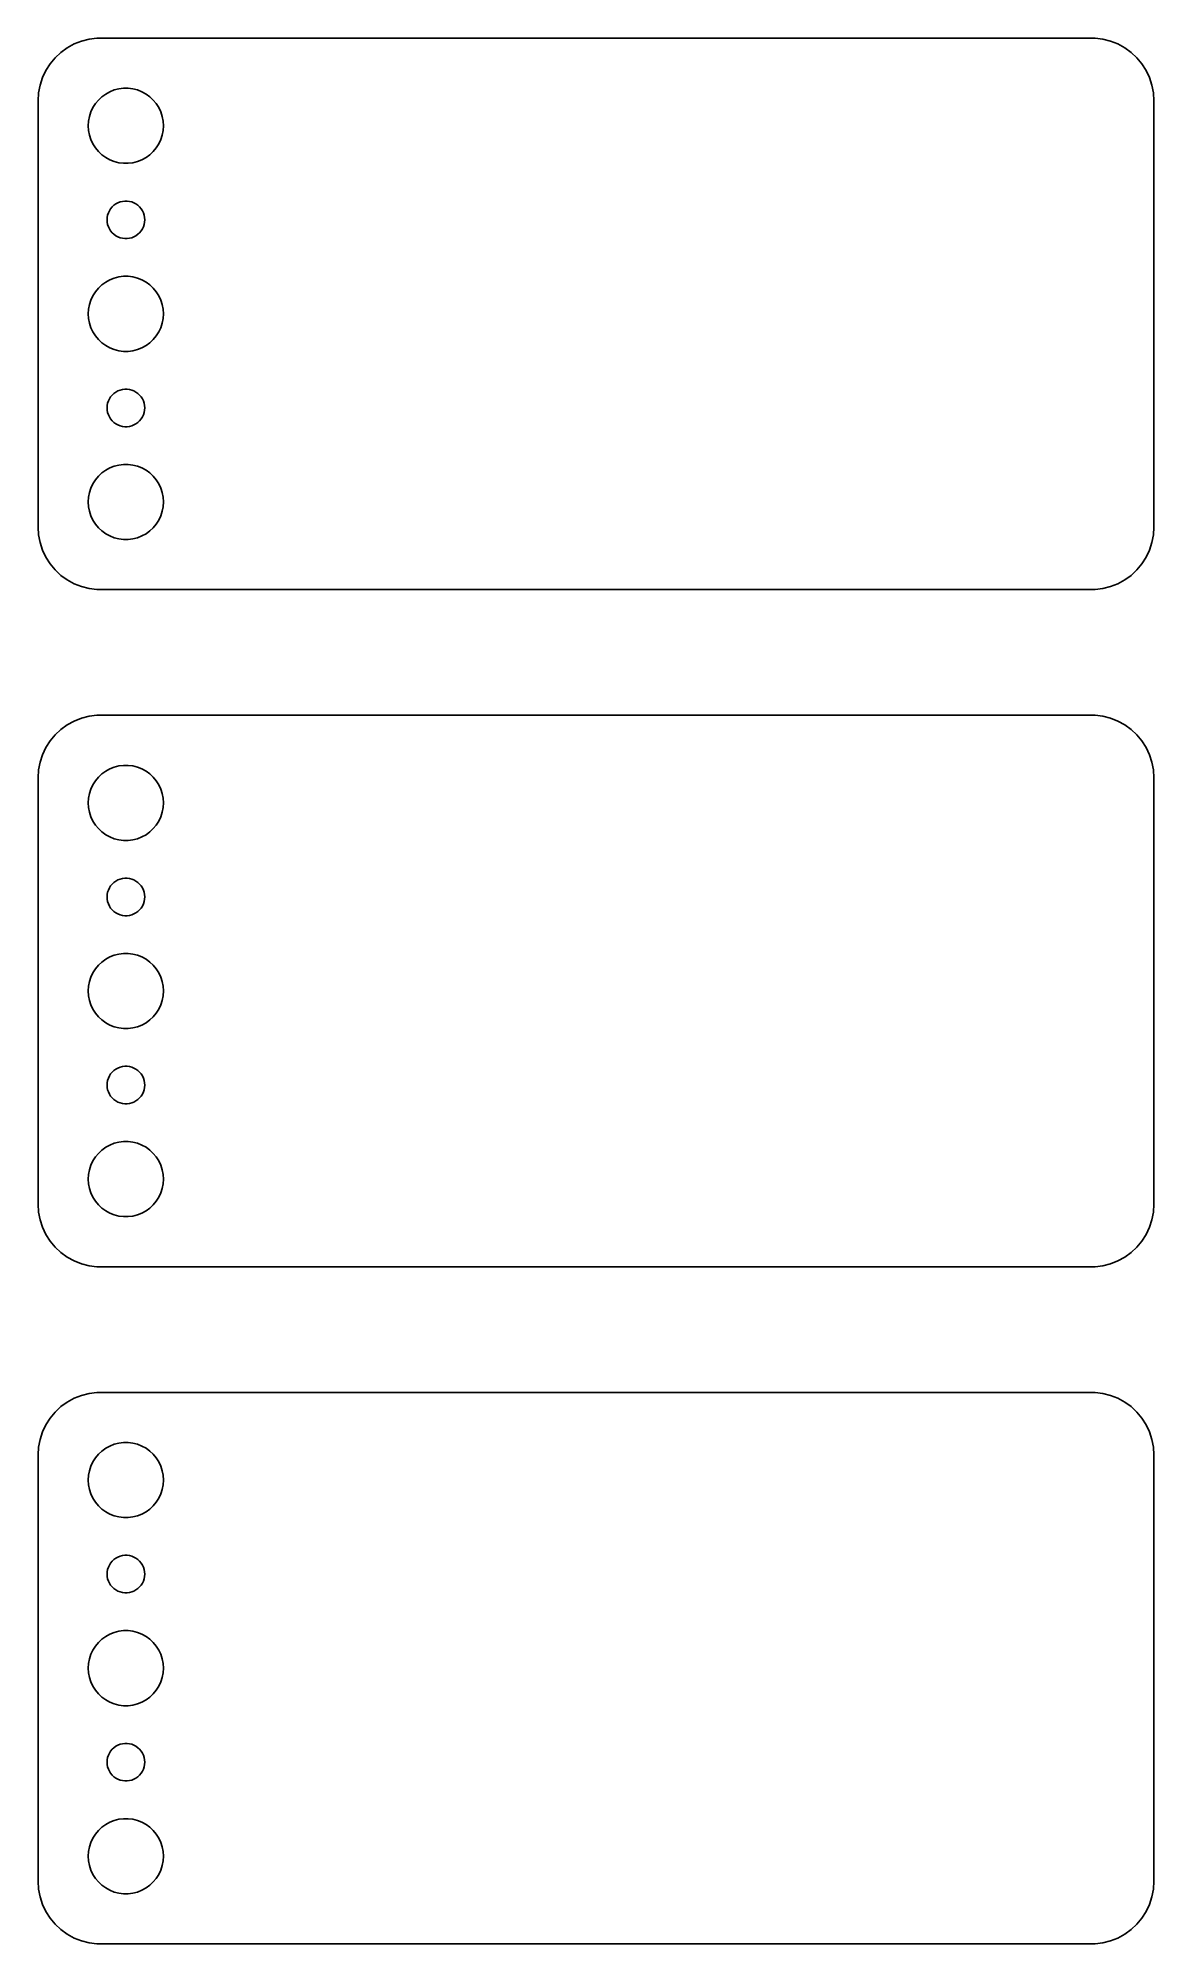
# Model space of a CAD drawing. Header units: metres. Extents: x -44 to 44, y 86 to 238.
import ezdxf

# ---------------------------------------------------------------- set-up
doc = ezdxf.new("R2010")
doc.units = ezdxf.units.M

msp = doc.modelspace()

# ---------------------------------------------------------------- linework, layer by layer
for p, q in [((-42.1791, 237.222), (-42.6871, 236.853)), ((-41.6289, 237.524), (-42.1791, 237.222)), ((-41.0451, 237.755), (-41.6289, 237.524)), ((-40.4369, 237.911), (-41.0451, 237.755)), ((-39.8139, 237.99), (-40.4369, 237.911)), ((39.8139, 237.99), (-39.8139, 237.99)), ((40.4369, 237.911), (39.8139, 237.99)), ((41.0451, 237.755), (40.4369, 237.911)), ((41.6289, 237.524), (41.0451, 237.755)), ((42.1791, 237.222), (41.6289, 237.524)), ((42.6871, 236.853), (42.1791, 237.222)), ((-43.5451, 235.939), (-43.8815, 235.409)), ((-43.1448, 236.423), (-43.5451, 235.939)), ((-42.6871, 236.853), (-43.1448, 236.423)), ((43.1448, 236.423), (42.6871, 236.853)), ((43.5451, 235.939), (43.1448, 236.423)), ((43.8815, 235.409), (43.5451, 235.939)), ((-44.3429, 234.243), (-44.4606, 233.627)), ((-44.1489, 234.841), (-44.3429, 234.243)), ((-43.8815, 235.409), (-44.1489, 234.841)), ((44.1489, 234.841), (43.8815, 235.409)), ((44.3429, 234.243), (44.1489, 234.841)), ((44.4606, 233.627), (44.3429, 234.243)), ((-44.4606, 233.627), (-44.5, 233)), ((-44.5, 233), (-44.5, 199)), ((-40.1289, 232.445), (-39.927, 232.763)), ((-39.927, 232.763), (-39.6869, 233.054)), ((-39.6869, 233.054), (-39.4123, 233.312)), ((-39.4123, 233.312), (-39.1075, 233.533)), ((-39.1075, 233.533), (-38.7773, 233.714)), ((-38.7773, 233.714), (-38.427, 233.853)), ((-38.427, 233.853), (-38.0621, 233.947)), ((-38.0621, 233.947), (-37.6884, 233.994)), ((-37.6884, 233.994), (-37.3116, 233.994)), ((-37.3116, 233.994), (-36.9379, 233.947)), ((-36.9379, 233.947), (-36.5729, 233.853)), ((-36.5729, 233.853), (-36.2227, 233.714)), ((-36.2227, 233.714), (-35.8925, 233.533)), ((-35.8925, 233.533), (-35.5877, 233.312)), ((-35.5877, 233.312), (-35.3131, 233.054)), ((-35.3131, 233.054), (-35.0729, 232.763)), ((-35.0729, 232.763), (-34.8711, 232.445)), ((44.5, 233), (44.4606, 233.627)), ((44.5, 199), (44.5, 233)), ((-40.5, 231), (-40.4763, 231.376)), ((-40.4763, 231.376), (-40.4057, 231.746)), ((-40.4057, 231.746), (-40.2893, 232.104)), ((-40.2893, 232.104), (-40.1289, 232.445)), ((-34.8711, 232.445), (-34.7107, 232.104)), ((-34.7107, 232.104), (-34.5942, 231.746)), ((-34.5942, 231.746), (-34.5237, 231.376)), ((-34.5237, 231.376), (-34.5, 231)), ((-40.4763, 230.624), (-40.5, 231)), ((-40.4057, 230.254), (-40.4763, 230.624)), ((-40.2893, 229.896), (-40.4057, 230.254)), ((-40.1289, 229.555), (-40.2893, 229.896)), ((-39.927, 229.237), (-40.1289, 229.555)), ((-34.8711, 229.555), (-35.0729, 229.237)), ((-34.7107, 229.896), (-34.8711, 229.555)), ((-34.5942, 230.254), (-34.7107, 229.896)), ((-34.5237, 230.624), (-34.5942, 230.254)), ((-34.5, 231), (-34.5237, 230.624)), ((-39.6869, 228.946), (-39.927, 229.237)), ((-39.4123, 228.688), (-39.6869, 228.946)), ((-39.1075, 228.467), (-39.4123, 228.688)), ((-38.7773, 228.286), (-39.1075, 228.467)), ((-38.427, 228.147), (-38.7773, 228.286)), ((-38.0621, 228.053), (-38.427, 228.147)), ((-37.6884, 228.006), (-38.0621, 228.053)), ((-37.3116, 228.006), (-37.6884, 228.006)), ((-36.9379, 228.053), (-37.3116, 228.006)), ((-36.5729, 228.147), (-36.9379, 228.053)), ((-36.2227, 228.286), (-36.5729, 228.147)), ((-35.8925, 228.467), (-36.2227, 228.286)), ((-35.5877, 228.688), (-35.8925, 228.467)), ((-35.3131, 228.946), (-35.5877, 228.688)), ((-35.0729, 229.237), (-35.3131, 228.946)), ((-37.9635, 224.927), (-37.7811, 224.973)), ((-37.7811, 224.973), (-37.5942, 224.997)), ((-37.5942, 224.997), (-37.4058, 224.997)), ((-37.4058, 224.997), (-37.2189, 224.973)), ((-37.2189, 224.973), (-37.0365, 224.927)), ((-39, 223.5), (-38.9882, 223.688)), ((-38.9882, 223.312), (-39, 223.5)), ((-38.9882, 223.688), (-38.9529, 223.873)), ((-38.9529, 223.873), (-38.8947, 224.052)), ((-38.8947, 224.052), (-38.8145, 224.223)), ((-38.8145, 224.223), (-38.7135, 224.382)), ((-38.7135, 224.382), (-38.5934, 224.527)), ((-38.5934, 224.527), (-38.4561, 224.656)), ((-38.4561, 224.656), (-38.3037, 224.766)), ((-38.3037, 224.766), (-38.1387, 224.857)), ((-38.1387, 224.857), (-37.9635, 224.927)), ((-37.0365, 224.927), (-36.8613, 224.857)), ((-36.8613, 224.857), (-36.6963, 224.766)), ((-36.6963, 224.766), (-36.5439, 224.656)), ((-36.5439, 224.656), (-36.4065, 224.527)), ((-36.4065, 224.527), (-36.2865, 224.382)), ((-36.2865, 224.382), (-36.1855, 224.223)), ((-36.1855, 224.223), (-36.1053, 224.052)), ((-36.1053, 224.052), (-36.0471, 223.873)), ((-36.0471, 223.873), (-36.0118, 223.688)), ((-36.0118, 223.688), (-36, 223.5)), ((-36, 223.5), (-36.0118, 223.312)), ((-38.9529, 223.127), (-38.9882, 223.312)), ((-38.8947, 222.948), (-38.9529, 223.127)), ((-38.8145, 222.777), (-38.8947, 222.948)), ((-38.7135, 222.618), (-38.8145, 222.777)), ((-38.5934, 222.473), (-38.7135, 222.618)), ((-38.4561, 222.344), (-38.5934, 222.473)), ((-38.3037, 222.234), (-38.4561, 222.344)), ((-38.1387, 222.143), (-38.3037, 222.234)), ((-37.9635, 222.073), (-38.1387, 222.143)), ((-37.7811, 222.027), (-37.9635, 222.073)), ((-37.5942, 222.003), (-37.7811, 222.027)), ((-37.4058, 222.003), (-37.5942, 222.003)), ((-37.2189, 222.027), (-37.4058, 222.003)), ((-37.0365, 222.073), (-37.2189, 222.027)), ((-36.8613, 222.143), (-37.0365, 222.073)), ((-36.6963, 222.234), (-36.8613, 222.143)), ((-36.5439, 222.344), (-36.6963, 222.234)), ((-36.4065, 222.473), (-36.5439, 222.344)), ((-36.2865, 222.618), (-36.4065, 222.473)), ((-36.1855, 222.777), (-36.2865, 222.618)), ((-36.1053, 222.948), (-36.1855, 222.777)), ((-36.0471, 223.127), (-36.1053, 222.948)), ((-36.0118, 223.312), (-36.0471, 223.127)), ((-38.7773, 218.714), (-38.427, 218.853)), ((-38.427, 218.853), (-38.0621, 218.947)), ((-38.0621, 218.947), (-37.6884, 218.994)), ((-37.6884, 218.994), (-37.3116, 218.994)), ((-37.3116, 218.994), (-36.9379, 218.947)), ((-36.9379, 218.947), (-36.5729, 218.853)), ((-36.5729, 218.853), (-36.2227, 218.714)), ((-40.2893, 217.104), (-40.1289, 217.445)), ((-40.1289, 217.445), (-39.927, 217.763)), ((-39.927, 217.763), (-39.6869, 218.054)), ((-39.6869, 218.054), (-39.4123, 218.312)), ((-39.4123, 218.312), (-39.1075, 218.533)), ((-39.1075, 218.533), (-38.7773, 218.714)), ((-36.2227, 218.714), (-35.8925, 218.533)), ((-35.8925, 218.533), (-35.5877, 218.312)), ((-35.5877, 218.312), (-35.3131, 218.054)), ((-35.3131, 218.054), (-35.0729, 217.763)), ((-35.0729, 217.763), (-34.8711, 217.445)), ((-34.8711, 217.445), (-34.7107, 217.104)), ((-40.5, 216), (-40.4763, 216.376)), ((-40.4763, 215.624), (-40.5, 216)), ((-40.4763, 216.376), (-40.4057, 216.746)), ((-40.4057, 216.746), (-40.2893, 217.104)), ((-34.7107, 217.104), (-34.5942, 216.746)), ((-34.5942, 216.746), (-34.5237, 216.376)), ((-34.5237, 216.376), (-34.5, 216)), ((-34.5, 216), (-34.5237, 215.624)), ((-40.4057, 215.254), (-40.4763, 215.624)), ((-40.2893, 214.896), (-40.4057, 215.254)), ((-40.1289, 214.555), (-40.2893, 214.896)), ((-39.927, 214.237), (-40.1289, 214.555)), ((-34.8711, 214.555), (-35.0729, 214.237)), ((-34.7107, 214.896), (-34.8711, 214.555)), ((-34.5942, 215.254), (-34.7107, 214.896)), ((-34.5237, 215.624), (-34.5942, 215.254)), ((-39.6869, 213.946), (-39.927, 214.237)), ((-39.4123, 213.688), (-39.6869, 213.946)), ((-39.1075, 213.467), (-39.4123, 213.688)), ((-38.7773, 213.286), (-39.1075, 213.467)), ((-38.427, 213.147), (-38.7773, 213.286)), ((-38.0621, 213.053), (-38.427, 213.147)), ((-37.6884, 213.006), (-38.0621, 213.053)), ((-37.3116, 213.006), (-37.6884, 213.006)), ((-36.9379, 213.053), (-37.3116, 213.006)), ((-36.5729, 213.147), (-36.9379, 213.053)), ((-36.2227, 213.286), (-36.5729, 213.147)), ((-35.8925, 213.467), (-36.2227, 213.286)), ((-35.5877, 213.688), (-35.8925, 213.467)), ((-35.3131, 213.946), (-35.5877, 213.688)), ((-35.0729, 214.237), (-35.3131, 213.946)), ((-38.4561, 209.656), (-38.3037, 209.766)), ((-38.3037, 209.766), (-38.1387, 209.857)), ((-38.1387, 209.857), (-37.9635, 209.927)), ((-37.9635, 209.927), (-37.7811, 209.973)), ((-37.7811, 209.973), (-37.5942, 209.997)), ((-37.5942, 209.997), (-37.4058, 209.997)), ((-37.4058, 209.997), (-37.2189, 209.973)), ((-37.2189, 209.973), (-37.0365, 209.927)), ((-37.0365, 209.927), (-36.8613, 209.857)), ((-36.8613, 209.857), (-36.6963, 209.766)), ((-36.6963, 209.766), (-36.5439, 209.656)), ((-39, 208.5), (-38.9882, 208.688)), ((-38.9882, 208.312), (-39, 208.5)), ((-38.9882, 208.688), (-38.9529, 208.873)), ((-38.9529, 208.127), (-38.9882, 208.312)), ((-38.9529, 208.873), (-38.8947, 209.052)), ((-38.8947, 209.052), (-38.8145, 209.223)), ((-38.8145, 209.223), (-38.7135, 209.382)), ((-38.7135, 209.382), (-38.5934, 209.527)), ((-38.5934, 209.527), (-38.4561, 209.656)), ((-36.5439, 209.656), (-36.4065, 209.527)), ((-36.4065, 209.527), (-36.2865, 209.382)), ((-36.2865, 209.382), (-36.1855, 209.223)), ((-36.1855, 209.223), (-36.1053, 209.052)), ((-36.1053, 209.052), (-36.0471, 208.873)), ((-36.0471, 208.873), (-36.0118, 208.688)), ((-36.0118, 208.312), (-36.0471, 208.127)), ((-36.0118, 208.688), (-36, 208.5)), ((-36, 208.5), (-36.0118, 208.312)), ((-38.8947, 207.948), (-38.9529, 208.127)), ((-38.8145, 207.777), (-38.8947, 207.948)), ((-38.7135, 207.618), (-38.8145, 207.777)), ((-38.5934, 207.473), (-38.7135, 207.618)), ((-38.4561, 207.344), (-38.5934, 207.473)), ((-38.3037, 207.234), (-38.4561, 207.344)), ((-38.1387, 207.143), (-38.3037, 207.234)), ((-37.9635, 207.073), (-38.1387, 207.143)), ((-37.7811, 207.027), (-37.9635, 207.073)), ((-37.5942, 207.003), (-37.7811, 207.027)), ((-37.4058, 207.003), (-37.5942, 207.003)), ((-37.2189, 207.027), (-37.4058, 207.003)), ((-37.0365, 207.073), (-37.2189, 207.027)), ((-36.8613, 207.143), (-37.0365, 207.073)), ((-36.6963, 207.234), (-36.8613, 207.143)), ((-36.5439, 207.344), (-36.6963, 207.234)), ((-36.4065, 207.473), (-36.5439, 207.344)), ((-36.2865, 207.618), (-36.4065, 207.473)), ((-36.1855, 207.777), (-36.2865, 207.618)), ((-36.1053, 207.948), (-36.1855, 207.777)), ((-36.0471, 208.127), (-36.1053, 207.948)), ((-39.1075, 203.533), (-38.7773, 203.714)), ((-38.7773, 203.714), (-38.427, 203.853)), ((-38.427, 203.853), (-38.0621, 203.947)), ((-38.0621, 203.947), (-37.6884, 203.994)), ((-37.6884, 203.994), (-37.3116, 203.994)), ((-37.3116, 203.994), (-36.9379, 203.947)), ((-36.9379, 203.947), (-36.5729, 203.853)), ((-36.5729, 203.853), (-36.2227, 203.714)), ((-36.2227, 203.714), (-35.8925, 203.533)), ((-40.2893, 202.104), (-40.1289, 202.445)), ((-40.1289, 202.445), (-39.927, 202.763)), ((-39.927, 202.763), (-39.6869, 203.054)), ((-39.6869, 203.054), (-39.4123, 203.312)), ((-39.4123, 203.312), (-39.1075, 203.533)), ((-35.8925, 203.533), (-35.5877, 203.312)), ((-35.5877, 203.312), (-35.3131, 203.054)), ((-35.3131, 203.054), (-35.0729, 202.763)), ((-35.0729, 202.763), (-34.8711, 202.445)), ((-34.8711, 202.445), (-34.7107, 202.104)), ((-40.5, 201), (-40.4763, 201.376)), ((-40.4763, 200.624), (-40.5, 201)), ((-40.4763, 201.376), (-40.4057, 201.746)), ((-40.4057, 200.254), (-40.4763, 200.624)), ((-40.4057, 201.746), (-40.2893, 202.104)), ((-34.7107, 202.104), (-34.5942, 201.746)), ((-34.5942, 201.746), (-34.5237, 201.376)), ((-34.5237, 200.624), (-34.5942, 200.254)), ((-34.5237, 201.376), (-34.5, 201)), ((-34.5, 201), (-34.5237, 200.624)), ((-40.2893, 199.896), (-40.4057, 200.254)), ((-40.1289, 199.555), (-40.2893, 199.896)), ((-39.927, 199.237), (-40.1289, 199.555)), ((-39.6869, 198.946), (-39.927, 199.237)), ((-35.0729, 199.237), (-35.3131, 198.946)), ((-34.8711, 199.555), (-35.0729, 199.237)), ((-34.7107, 199.896), (-34.8711, 199.555)), ((-34.5942, 200.254), (-34.7107, 199.896)), ((-44.5, 199), (-44.4606, 198.373)), ((-44.4606, 198.373), (-44.3429, 197.757)), ((-44.3429, 197.757), (-44.1489, 197.159)), ((-39.4123, 198.688), (-39.6869, 198.946)), ((-39.1075, 198.467), (-39.4123, 198.688)), ((-38.7773, 198.286), (-39.1075, 198.467)), ((-38.427, 198.147), (-38.7773, 198.286)), ((-38.0621, 198.053), (-38.427, 198.147)), ((-37.6884, 198.006), (-38.0621, 198.053)), ((-37.3116, 198.006), (-37.6884, 198.006)), ((-36.9379, 198.053), (-37.3116, 198.006)), ((-36.5729, 198.147), (-36.9379, 198.053)), ((-36.2227, 198.286), (-36.5729, 198.147)), ((-35.8925, 198.467), (-36.2227, 198.286)), ((-35.5877, 198.688), (-35.8925, 198.467)), ((-35.3131, 198.946), (-35.5877, 198.688)), ((44.1489, 197.159), (44.3429, 197.757)), ((44.3429, 197.757), (44.4606, 198.373)), ((44.4606, 198.373), (44.5, 199)), ((-44.1489, 197.159), (-43.8815, 196.591)), ((-43.8815, 196.591), (-43.5451, 196.061)), ((-43.5451, 196.061), (-43.1448, 195.577)), ((43.1448, 195.577), (43.5451, 196.061)), ((43.5451, 196.061), (43.8815, 196.591)), ((43.8815, 196.591), (44.1489, 197.159)), ((-43.1448, 195.577), (-42.6871, 195.147)), ((-42.6871, 195.147), (-42.1791, 194.778)), ((-42.1791, 194.778), (-41.6289, 194.476)), ((41.6289, 194.476), (42.1791, 194.778)), ((42.1791, 194.778), (42.6871, 195.147)), ((42.6871, 195.147), (43.1448, 195.577)), ((-41.6289, 194.476), (-41.0451, 194.245)), ((-41.0451, 194.245), (-40.4369, 194.089)), ((-40.4369, 194.089), (-39.8139, 194.01)), ((-39.8139, 194.01), (39.8139, 194.01)), ((39.8139, 194.01), (40.4369, 194.089)), ((40.4369, 194.089), (41.0451, 194.245)), ((41.0451, 194.245), (41.6289, 194.476)), ((-40.4369, 183.911), (-41.0451, 183.755)), ((-39.8139, 183.99), (-40.4369, 183.911)), ((39.8139, 183.99), (-39.8139, 183.99)), ((40.4369, 183.911), (39.8139, 183.99)), ((41.0451, 183.755), (40.4369, 183.911)), ((-43.1448, 182.423), (-43.5451, 181.939)), ((-42.6871, 182.853), (-43.1448, 182.423)), ((-42.1791, 183.222), (-42.6871, 182.853)), ((-41.6289, 183.524), (-42.1791, 183.222)), ((-41.0451, 183.755), (-41.6289, 183.524)), ((41.6289, 183.524), (41.0451, 183.755)), ((42.1791, 183.222), (41.6289, 183.524)), ((42.6871, 182.853), (42.1791, 183.222)), ((43.1448, 182.423), (42.6871, 182.853)), ((43.5451, 181.939), (43.1448, 182.423)), ((-43.8815, 181.409), (-44.1489, 180.841)), ((-43.5451, 181.939), (-43.8815, 181.409)), ((43.8815, 181.409), (43.5451, 181.939)), ((44.1489, 180.841), (43.8815, 181.409)), ((-44.4606, 179.627), (-44.5, 179)), ((-44.3429, 180.243), (-44.4606, 179.627)), ((-44.1489, 180.841), (-44.3429, 180.243)), ((-39.4123, 179.312), (-39.1075, 179.533)), ((-39.1075, 179.533), (-38.7773, 179.714)), ((-38.7773, 179.714), (-38.427, 179.853)), ((-38.427, 179.853), (-38.0621, 179.947)), ((-38.0621, 179.947), (-37.6884, 179.994)), ((-37.6884, 179.994), (-37.3116, 179.994)), ((-37.3116, 179.994), (-36.9379, 179.947)), ((-36.9379, 179.947), (-36.5729, 179.853)), ((-36.5729, 179.853), (-36.2227, 179.714)), ((-36.2227, 179.714), (-35.8925, 179.533)), ((-35.8925, 179.533), (-35.5877, 179.312)), ((44.3429, 180.243), (44.1489, 180.841)), ((44.4606, 179.627), (44.3429, 180.243)), ((44.5, 179), (44.4606, 179.627)), ((-44.5, 179), (-44.5, 145)), ((-40.4057, 177.746), (-40.2893, 178.104)), ((-40.2893, 178.104), (-40.1289, 178.445)), ((-40.1289, 178.445), (-39.927, 178.763)), ((-39.927, 178.763), (-39.6869, 179.054)), ((-39.6869, 179.054), (-39.4123, 179.312)), ((-35.5877, 179.312), (-35.3131, 179.054)), ((-35.3131, 179.054), (-35.0729, 178.763)), ((-35.0729, 178.763), (-34.8711, 178.445)), ((-34.8711, 178.445), (-34.7107, 178.104)), ((-34.7107, 178.104), (-34.5942, 177.746)), ((44.5, 145), (44.5, 179)), ((-40.5, 177), (-40.4763, 177.376)), ((-40.4763, 176.624), (-40.5, 177)), ((-40.4763, 177.376), (-40.4057, 177.746)), ((-40.4057, 176.254), (-40.4763, 176.624)), ((-34.5942, 177.746), (-34.5237, 177.376)), ((-34.5237, 176.624), (-34.5942, 176.254)), ((-34.5237, 177.376), (-34.5, 177)), ((-34.5, 177), (-34.5237, 176.624)), ((-40.2893, 175.896), (-40.4057, 176.254)), ((-40.1289, 175.555), (-40.2893, 175.896)), ((-39.927, 175.237), (-40.1289, 175.555)), ((-39.6869, 174.946), (-39.927, 175.237)), ((-39.4123, 174.688), (-39.6869, 174.946)), ((-35.3131, 174.946), (-35.5877, 174.688)), ((-35.0729, 175.237), (-35.3131, 174.946)), ((-34.8711, 175.555), (-35.0729, 175.237)), ((-34.7107, 175.896), (-34.8711, 175.555)), ((-34.5942, 176.254), (-34.7107, 175.896)), ((-39.1075, 174.467), (-39.4123, 174.688)), ((-38.7773, 174.286), (-39.1075, 174.467)), ((-38.427, 174.147), (-38.7773, 174.286)), ((-38.0621, 174.053), (-38.427, 174.147)), ((-37.6884, 174.006), (-38.0621, 174.053)), ((-37.3116, 174.006), (-37.6884, 174.006)), ((-36.9379, 174.053), (-37.3116, 174.006)), ((-36.5729, 174.147), (-36.9379, 174.053)), ((-36.2227, 174.286), (-36.5729, 174.147)), ((-35.8925, 174.467), (-36.2227, 174.286)), ((-35.5877, 174.688), (-35.8925, 174.467)), ((-38.8947, 170.052), (-38.8145, 170.223)), ((-38.8145, 170.223), (-38.7135, 170.382)), ((-38.7135, 170.382), (-38.5934, 170.527)), ((-38.5934, 170.527), (-38.4561, 170.656)), ((-38.4561, 170.656), (-38.3037, 170.766)), ((-38.3037, 170.766), (-38.1387, 170.857)), ((-38.1387, 170.857), (-37.9635, 170.927)), ((-37.9635, 170.927), (-37.7811, 170.973)), ((-37.7811, 170.973), (-37.5942, 170.997)), ((-37.5942, 170.997), (-37.4058, 170.997)), ((-37.4058, 170.997), (-37.2189, 170.973)), ((-37.2189, 170.973), (-37.0365, 170.927)), ((-37.0365, 170.927), (-36.8613, 170.857)), ((-36.8613, 170.857), (-36.6963, 170.766)), ((-36.6963, 170.766), (-36.5439, 170.656)), ((-36.5439, 170.656), (-36.4065, 170.527)), ((-36.4065, 170.527), (-36.2865, 170.382)), ((-36.2865, 170.382), (-36.1855, 170.223)), ((-36.1855, 170.223), (-36.1053, 170.052)), ((-39, 169.5), (-38.9882, 169.688)), ((-38.9882, 169.312), (-39, 169.5)), ((-38.9882, 169.688), (-38.9529, 169.873)), ((-38.9529, 169.127), (-38.9882, 169.312)), ((-38.9529, 169.873), (-38.8947, 170.052)), ((-38.8947, 168.948), (-38.9529, 169.127)), ((-38.8145, 168.777), (-38.8947, 168.948)), ((-38.7135, 168.618), (-38.8145, 168.777)), ((-36.1855, 168.777), (-36.2865, 168.618)), ((-36.1053, 168.948), (-36.1855, 168.777)), ((-36.1053, 170.052), (-36.0471, 169.873)), ((-36.0471, 169.127), (-36.1053, 168.948)), ((-36.0471, 169.873), (-36.0118, 169.688)), ((-36.0118, 169.312), (-36.0471, 169.127)), ((-36.0118, 169.688), (-36, 169.5)), ((-36, 169.5), (-36.0118, 169.312)), ((-38.5934, 168.473), (-38.7135, 168.618)), ((-38.4561, 168.344), (-38.5934, 168.473)), ((-38.3037, 168.234), (-38.4561, 168.344)), ((-38.1387, 168.143), (-38.3037, 168.234)), ((-37.9635, 168.073), (-38.1387, 168.143)), ((-37.7811, 168.027), (-37.9635, 168.073)), ((-37.5942, 168.003), (-37.7811, 168.027)), ((-37.4058, 168.003), (-37.5942, 168.003)), ((-37.2189, 168.027), (-37.4058, 168.003)), ((-37.0365, 168.073), (-37.2189, 168.027)), ((-36.8613, 168.143), (-37.0365, 168.073)), ((-36.6963, 168.234), (-36.8613, 168.143)), ((-36.5439, 168.344), (-36.6963, 168.234)), ((-36.4065, 168.473), (-36.5439, 168.344)), ((-36.2865, 168.618), (-36.4065, 168.473)), ((-39.6869, 164.054), (-39.4123, 164.312)), ((-39.4123, 164.312), (-39.1075, 164.533)), ((-39.1075, 164.533), (-38.7773, 164.714)), ((-38.7773, 164.714), (-38.427, 164.853)), ((-38.427, 164.853), (-38.0621, 164.947)), ((-38.0621, 164.947), (-37.6884, 164.994)), ((-37.6884, 164.994), (-37.3116, 164.994)), ((-37.3116, 164.994), (-36.9379, 164.947)), ((-36.9379, 164.947), (-36.5729, 164.853)), ((-36.5729, 164.853), (-36.2227, 164.714)), ((-36.2227, 164.714), (-35.8925, 164.533)), ((-35.8925, 164.533), (-35.5877, 164.312)), ((-35.5877, 164.312), (-35.3131, 164.054)), ((-40.4763, 162.376), (-40.4057, 162.746)), ((-40.4057, 162.746), (-40.2893, 163.104)), ((-40.2893, 163.104), (-40.1289, 163.445)), ((-40.1289, 163.445), (-39.927, 163.763)), ((-39.927, 163.763), (-39.6869, 164.054)), ((-35.3131, 164.054), (-35.0729, 163.763)), ((-35.0729, 163.763), (-34.8711, 163.445)), ((-34.8711, 163.445), (-34.7107, 163.104)), ((-34.7107, 163.104), (-34.5942, 162.746)), ((-34.5942, 162.746), (-34.5237, 162.376)), ((-40.5, 162), (-40.4763, 162.376)), ((-40.4763, 161.624), (-40.5, 162)), ((-40.4057, 161.254), (-40.4763, 161.624)), ((-40.2893, 160.896), (-40.4057, 161.254)), ((-34.5942, 161.254), (-34.7107, 160.896)), ((-34.5237, 161.624), (-34.5942, 161.254)), ((-34.5237, 162.376), (-34.5, 162)), ((-34.5, 162), (-34.5237, 161.624)), ((-40.1289, 160.555), (-40.2893, 160.896)), ((-39.927, 160.237), (-40.1289, 160.555)), ((-39.6869, 159.946), (-39.927, 160.237)), ((-39.4123, 159.688), (-39.6869, 159.946)), ((-39.1075, 159.467), (-39.4123, 159.688)), ((-35.5877, 159.688), (-35.8925, 159.467)), ((-35.3131, 159.946), (-35.5877, 159.688)), ((-35.0729, 160.237), (-35.3131, 159.946)), ((-34.8711, 160.555), (-35.0729, 160.237)), ((-34.7107, 160.896), (-34.8711, 160.555)), ((-38.7773, 159.286), (-39.1075, 159.467)), ((-38.427, 159.147), (-38.7773, 159.286)), ((-38.0621, 159.053), (-38.427, 159.147)), ((-37.6884, 159.006), (-38.0621, 159.053)), ((-37.3116, 159.006), (-37.6884, 159.006)), ((-36.9379, 159.053), (-37.3116, 159.006)), ((-36.5729, 159.147), (-36.9379, 159.053)), ((-36.2227, 159.286), (-36.5729, 159.147)), ((-35.8925, 159.467), (-36.2227, 159.286)), ((-38.9529, 154.873), (-38.8947, 155.052)), ((-38.8947, 155.052), (-38.8145, 155.223)), ((-38.8145, 155.223), (-38.7135, 155.382)), ((-38.7135, 155.382), (-38.5934, 155.527)), ((-38.5934, 155.527), (-38.4561, 155.656)), ((-38.4561, 155.656), (-38.3037, 155.766)), ((-38.3037, 155.766), (-38.1387, 155.857)), ((-38.1387, 155.857), (-37.9635, 155.927)), ((-37.9635, 155.927), (-37.7811, 155.973)), ((-37.7811, 155.973), (-37.5942, 155.997)), ((-37.5942, 155.997), (-37.4058, 155.997)), ((-37.4058, 155.997), (-37.2189, 155.973)), ((-37.2189, 155.973), (-37.0365, 155.927)), ((-37.0365, 155.927), (-36.8613, 155.857)), ((-36.8613, 155.857), (-36.6963, 155.766)), ((-36.6963, 155.766), (-36.5439, 155.656)), ((-36.5439, 155.656), (-36.4065, 155.527)), ((-36.4065, 155.527), (-36.2865, 155.382)), ((-36.2865, 155.382), (-36.1855, 155.223)), ((-36.1855, 155.223), (-36.1053, 155.052)), ((-36.1053, 155.052), (-36.0471, 154.873)), ((-39, 154.5), (-38.9882, 154.688)), ((-38.9882, 154.312), (-39, 154.5)), ((-38.9882, 154.688), (-38.9529, 154.873)), ((-38.9529, 154.127), (-38.9882, 154.312)), ((-38.8947, 153.948), (-38.9529, 154.127)), ((-38.8145, 153.777), (-38.8947, 153.948)), ((-38.7135, 153.618), (-38.8145, 153.777)), ((-38.5934, 153.473), (-38.7135, 153.618)), ((-36.2865, 153.618), (-36.4065, 153.473)), ((-36.1855, 153.777), (-36.2865, 153.618)), ((-36.1053, 153.948), (-36.1855, 153.777)), ((-36.0471, 154.127), (-36.1053, 153.948)), ((-36.0471, 154.873), (-36.0118, 154.688)), ((-36.0118, 154.312), (-36.0471, 154.127)), ((-36.0118, 154.688), (-36, 154.5)), ((-36, 154.5), (-36.0118, 154.312)), ((-38.4561, 153.344), (-38.5934, 153.473)), ((-38.3037, 153.234), (-38.4561, 153.344)), ((-38.1387, 153.143), (-38.3037, 153.234)), ((-37.9635, 153.073), (-38.1387, 153.143)), ((-37.7811, 153.027), (-37.9635, 153.073)), ((-37.5942, 153.003), (-37.7811, 153.027)), ((-37.4058, 153.003), (-37.5942, 153.003)), ((-37.2189, 153.027), (-37.4058, 153.003)), ((-37.0365, 153.073), (-37.2189, 153.027)), ((-36.8613, 153.143), (-37.0365, 153.073)), ((-36.6963, 153.234), (-36.8613, 153.143)), ((-36.5439, 153.344), (-36.6963, 153.234)), ((-36.4065, 153.473), (-36.5439, 153.344)), ((-39.927, 148.763), (-39.6869, 149.054)), ((-39.6869, 149.054), (-39.4123, 149.312)), ((-39.4123, 149.312), (-39.1075, 149.533)), ((-39.1075, 149.533), (-38.7773, 149.714)), ((-38.7773, 149.714), (-38.427, 149.853)), ((-38.427, 149.853), (-38.0621, 149.947)), ((-38.0621, 149.947), (-37.6884, 149.994)), ((-37.6884, 149.994), (-37.3116, 149.994)), ((-37.3116, 149.994), (-36.9379, 149.947)), ((-36.9379, 149.947), (-36.5729, 149.853)), ((-36.5729, 149.853), (-36.2227, 149.714)), ((-36.2227, 149.714), (-35.8925, 149.533)), ((-35.8925, 149.533), (-35.5877, 149.312)), ((-35.5877, 149.312), (-35.3131, 149.054)), ((-35.3131, 149.054), (-35.0729, 148.763)), ((-40.4763, 147.376), (-40.4057, 147.746)), ((-40.4057, 147.746), (-40.2893, 148.104)), ((-40.2893, 148.104), (-40.1289, 148.445)), ((-40.1289, 148.445), (-39.927, 148.763)), ((-35.0729, 148.763), (-34.8711, 148.445)), ((-34.8711, 148.445), (-34.7107, 148.104)), ((-34.7107, 148.104), (-34.5942, 147.746)), ((-34.5942, 147.746), (-34.5237, 147.376)), ((-40.5, 147), (-40.4763, 147.376)), ((-40.4763, 146.624), (-40.5, 147)), ((-40.4057, 146.254), (-40.4763, 146.624)), ((-40.2893, 145.896), (-40.4057, 146.254)), ((-34.5942, 146.254), (-34.7107, 145.896)), ((-34.5237, 146.624), (-34.5942, 146.254)), ((-34.5237, 147.376), (-34.5, 147)), ((-34.5, 147), (-34.5237, 146.624)), ((-44.5, 145), (-44.4606, 144.373)), ((-40.1289, 145.555), (-40.2893, 145.896)), ((-39.927, 145.237), (-40.1289, 145.555)), ((-39.6869, 144.946), (-39.927, 145.237)), ((-39.4123, 144.688), (-39.6869, 144.946)), ((-39.1075, 144.467), (-39.4123, 144.688)), ((-38.7773, 144.286), (-39.1075, 144.467)), ((-35.8925, 144.467), (-36.2227, 144.286)), ((-35.5877, 144.688), (-35.8925, 144.467)), ((-35.3131, 144.946), (-35.5877, 144.688)), ((-35.0729, 145.237), (-35.3131, 144.946)), ((-34.8711, 145.555), (-35.0729, 145.237)), ((-34.7107, 145.896), (-34.8711, 145.555)), ((44.4606, 144.373), (44.5, 145)), ((-44.4606, 144.373), (-44.3429, 143.757)), ((-44.3429, 143.757), (-44.1489, 143.159)), ((-44.1489, 143.159), (-43.8815, 142.591)), ((-38.427, 144.147), (-38.7773, 144.286)), ((-38.0621, 144.053), (-38.427, 144.147)), ((-37.6884, 144.006), (-38.0621, 144.053)), ((-37.3116, 144.006), (-37.6884, 144.006)), ((-36.9379, 144.053), (-37.3116, 144.006)), ((-36.5729, 144.147), (-36.9379, 144.053)), ((-36.2227, 144.286), (-36.5729, 144.147)), ((43.8815, 142.591), (44.1489, 143.159)), ((44.1489, 143.159), (44.3429, 143.757)), ((44.3429, 143.757), (44.4606, 144.373)), ((-43.8815, 142.591), (-43.5451, 142.061)), ((-43.5451, 142.061), (-43.1448, 141.577)), ((-43.1448, 141.577), (-42.6871, 141.147)), ((42.6871, 141.147), (43.1448, 141.577)), ((43.1448, 141.577), (43.5451, 142.061)), ((43.5451, 142.061), (43.8815, 142.591)), ((-42.6871, 141.147), (-42.1791, 140.778)), ((-42.1791, 140.778), (-41.6289, 140.476)), ((-41.6289, 140.476), (-41.0451, 140.245)), ((-41.0451, 140.245), (-40.4369, 140.089)), ((-40.4369, 140.089), (-39.8139, 140.01)), ((-39.8139, 140.01), (39.8139, 140.01)), ((39.8139, 140.01), (40.4369, 140.089)), ((40.4369, 140.089), (41.0451, 140.245)), ((41.0451, 140.245), (41.6289, 140.476)), ((41.6289, 140.476), (42.1791, 140.778)), ((42.1791, 140.778), (42.6871, 141.147)), ((-42.1791, 129.222), (-42.6871, 128.853)), ((-41.6289, 129.524), (-42.1791, 129.222)), ((-41.0451, 129.755), (-41.6289, 129.524)), ((-40.4369, 129.911), (-41.0451, 129.755)), ((-39.8139, 129.99), (-40.4369, 129.911)), ((39.8139, 129.99), (-39.8139, 129.99)), ((40.4369, 129.911), (39.8139, 129.99)), ((41.0451, 129.755), (40.4369, 129.911)), ((41.6289, 129.524), (41.0451, 129.755)), ((42.1791, 129.222), (41.6289, 129.524)), ((42.6871, 128.853), (42.1791, 129.222)), ((-43.5451, 127.939), (-43.8815, 127.409)), ((-43.1448, 128.423), (-43.5451, 127.939)), ((-42.6871, 128.853), (-43.1448, 128.423)), ((43.1448, 128.423), (42.6871, 128.853)), ((43.5451, 127.939), (43.1448, 128.423)), ((43.8815, 127.409), (43.5451, 127.939)), ((-44.3429, 126.243), (-44.4606, 125.627)), ((-44.1489, 126.841), (-44.3429, 126.243)), ((-43.8815, 127.409), (-44.1489, 126.841)), ((44.1489, 126.841), (43.8815, 127.409)), ((44.3429, 126.243), (44.1489, 126.841)), ((44.4606, 125.627), (44.3429, 126.243)), ((-44.4606, 125.627), (-44.5, 125)), ((-44.5, 125), (-44.5, 91)), ((-40.1289, 124.445), (-39.927, 124.763)), ((-39.927, 124.763), (-39.6869, 125.054)), ((-39.6869, 125.054), (-39.4123, 125.312)), ((-39.4123, 125.312), (-39.1075, 125.533)), ((-39.1075, 125.533), (-38.7773, 125.714)), ((-38.7773, 125.714), (-38.427, 125.853)), ((-38.427, 125.853), (-38.0621, 125.947)), ((-38.0621, 125.947), (-37.6884, 125.994)), ((-37.6884, 125.994), (-37.3116, 125.994)), ((-37.3116, 125.994), (-36.9379, 125.947)), ((-36.9379, 125.947), (-36.5729, 125.853)), ((-36.5729, 125.853), (-36.2227, 125.714)), ((-36.2227, 125.714), (-35.8925, 125.533)), ((-35.8925, 125.533), (-35.5877, 125.312)), ((-35.5877, 125.312), (-35.3131, 125.054)), ((-35.3131, 125.054), (-35.0729, 124.763)), ((-35.0729, 124.763), (-34.8711, 124.445)), ((44.5, 125), (44.4606, 125.627)), ((44.5, 91), (44.5, 125)), ((-40.5, 123), (-40.4763, 123.376)), ((-40.4763, 123.376), (-40.4057, 123.746)), ((-40.4057, 123.746), (-40.2893, 124.104)), ((-40.2893, 124.104), (-40.1289, 124.445)), ((-34.8711, 124.445), (-34.7107, 124.104)), ((-34.7107, 124.104), (-34.5942, 123.746)), ((-34.5942, 123.746), (-34.5237, 123.376)), ((-34.5237, 123.376), (-34.5, 123)), ((-40.4763, 122.624), (-40.5, 123)), ((-40.4057, 122.254), (-40.4763, 122.624)), ((-40.2893, 121.896), (-40.4057, 122.254)), ((-40.1289, 121.555), (-40.2893, 121.896)), ((-34.7107, 121.896), (-34.8711, 121.555)), ((-34.5942, 122.254), (-34.7107, 121.896)), ((-34.5237, 122.624), (-34.5942, 122.254)), ((-34.5, 123), (-34.5237, 122.624)), ((-39.927, 121.237), (-40.1289, 121.555)), ((-39.6869, 120.946), (-39.927, 121.237)), ((-39.4123, 120.688), (-39.6869, 120.946)), ((-39.1075, 120.467), (-39.4123, 120.688)), ((-38.7773, 120.286), (-39.1075, 120.467)), ((-38.427, 120.147), (-38.7773, 120.286)), ((-38.0621, 120.053), (-38.427, 120.147)), ((-36.5729, 120.147), (-36.9379, 120.053)), ((-36.2227, 120.286), (-36.5729, 120.147)), ((-35.8925, 120.467), (-36.2227, 120.286)), ((-35.5877, 120.688), (-35.8925, 120.467)), ((-35.3131, 120.946), (-35.5877, 120.688)), ((-35.0729, 121.237), (-35.3131, 120.946)), ((-34.8711, 121.555), (-35.0729, 121.237)), ((-37.6884, 120.006), (-38.0621, 120.053)), ((-37.3116, 120.006), (-37.6884, 120.006)), ((-36.9379, 120.053), (-37.3116, 120.006)), ((-39, 115.5), (-38.9882, 115.688)), ((-38.9882, 115.688), (-38.9529, 115.873)), ((-38.9529, 115.873), (-38.8947, 116.052)), ((-38.8947, 116.052), (-38.8145, 116.223)), ((-38.8145, 116.223), (-38.7135, 116.382)), ((-38.7135, 116.382), (-38.5934, 116.527)), ((-38.5934, 116.527), (-38.4561, 116.656)), ((-38.4561, 116.656), (-38.3037, 116.766)), ((-38.3037, 116.766), (-38.1387, 116.857)), ((-38.1387, 116.857), (-37.9635, 116.927)), ((-37.9635, 116.927), (-37.7811, 116.973)), ((-37.7811, 116.973), (-37.5942, 116.997)), ((-37.5942, 116.997), (-37.4058, 116.997)), ((-37.4058, 116.997), (-37.2189, 116.973)), ((-37.2189, 116.973), (-37.0365, 116.927)), ((-37.0365, 116.927), (-36.8613, 116.857)), ((-36.8613, 116.857), (-36.6963, 116.766)), ((-36.6963, 116.766), (-36.5439, 116.656)), ((-36.5439, 116.656), (-36.4065, 116.527)), ((-36.4065, 116.527), (-36.2865, 116.382)), ((-36.2865, 116.382), (-36.1855, 116.223)), ((-36.1855, 116.223), (-36.1053, 116.052)), ((-36.1053, 116.052), (-36.0471, 115.873)), ((-36.0471, 115.873), (-36.0118, 115.688)), ((-36.0118, 115.688), (-36, 115.5)), ((-38.9882, 115.312), (-39, 115.5)), ((-38.9529, 115.127), (-38.9882, 115.312)), ((-38.8947, 114.948), (-38.9529, 115.127)), ((-38.8145, 114.777), (-38.8947, 114.948)), ((-38.7135, 114.618), (-38.8145, 114.777)), ((-38.5934, 114.473), (-38.7135, 114.618)), ((-38.4561, 114.344), (-38.5934, 114.473)), ((-38.3037, 114.234), (-38.4561, 114.344)), ((-38.1387, 114.143), (-38.3037, 114.234)), ((-37.9635, 114.073), (-38.1387, 114.143)), ((-37.7811, 114.027), (-37.9635, 114.073)), ((-37.5942, 114.003), (-37.7811, 114.027)), ((-37.4058, 114.003), (-37.5942, 114.003)), ((-37.2189, 114.027), (-37.4058, 114.003)), ((-37.0365, 114.073), (-37.2189, 114.027)), ((-36.8613, 114.143), (-37.0365, 114.073)), ((-36.6963, 114.234), (-36.8613, 114.143)), ((-36.5439, 114.344), (-36.6963, 114.234)), ((-36.4065, 114.473), (-36.5439, 114.344)), ((-36.2865, 114.618), (-36.4065, 114.473)), ((-36.1855, 114.777), (-36.2865, 114.618)), ((-36.1053, 114.948), (-36.1855, 114.777)), ((-36.0471, 115.127), (-36.1053, 114.948)), ((-36.0118, 115.312), (-36.0471, 115.127)), ((-36, 115.5), (-36.0118, 115.312)), ((-38.427, 110.853), (-38.0621, 110.947)), ((-38.0621, 110.947), (-37.6884, 110.994)), ((-37.6884, 110.994), (-37.3116, 110.994)), ((-37.3116, 110.994), (-36.9379, 110.947)), ((-36.9379, 110.947), (-36.5729, 110.853)), ((-40.2893, 109.104), (-40.1289, 109.445)), ((-40.1289, 109.445), (-39.927, 109.763)), ((-39.927, 109.763), (-39.6869, 110.054)), ((-39.6869, 110.054), (-39.4123, 110.312)), ((-39.4123, 110.312), (-39.1075, 110.533)), ((-39.1075, 110.533), (-38.7773, 110.714)), ((-38.7773, 110.714), (-38.427, 110.853)), ((-36.5729, 110.853), (-36.2227, 110.714)), ((-36.2227, 110.714), (-35.8925, 110.533)), ((-35.8925, 110.533), (-35.5877, 110.312)), ((-35.5877, 110.312), (-35.3131, 110.054)), ((-35.3131, 110.054), (-35.0729, 109.763)), ((-35.0729, 109.763), (-34.8711, 109.445)), ((-34.8711, 109.445), (-34.7107, 109.104)), ((-40.5, 108), (-40.4763, 108.376)), ((-40.4763, 107.624), (-40.5, 108)), ((-40.4763, 108.376), (-40.4057, 108.746)), ((-40.4057, 108.746), (-40.2893, 109.104)), ((-34.7107, 109.104), (-34.5942, 108.746)), ((-34.5942, 108.746), (-34.5237, 108.376)), ((-34.5237, 108.376), (-34.5, 108)), ((-34.5, 108), (-34.5237, 107.624)), ((-40.4057, 107.254), (-40.4763, 107.624)), ((-40.2893, 106.896), (-40.4057, 107.254)), ((-40.1289, 106.555), (-40.2893, 106.896)), ((-39.927, 106.237), (-40.1289, 106.555)), ((-34.8711, 106.555), (-35.0729, 106.237)), ((-34.7107, 106.896), (-34.8711, 106.555)), ((-34.5942, 107.254), (-34.7107, 106.896)), ((-34.5237, 107.624), (-34.5942, 107.254)), ((-39.6869, 105.946), (-39.927, 106.237)), ((-39.4123, 105.688), (-39.6869, 105.946)), ((-39.1075, 105.467), (-39.4123, 105.688)), ((-38.7773, 105.286), (-39.1075, 105.467)), ((-38.427, 105.147), (-38.7773, 105.286)), ((-38.0621, 105.053), (-38.427, 105.147)), ((-37.6884, 105.006), (-38.0621, 105.053)), ((-37.3116, 105.006), (-37.6884, 105.006)), ((-36.9379, 105.053), (-37.3116, 105.006)), ((-36.5729, 105.147), (-36.9379, 105.053)), ((-36.2227, 105.286), (-36.5729, 105.147)), ((-35.8925, 105.467), (-36.2227, 105.286)), ((-35.5877, 105.688), (-35.8925, 105.467)), ((-35.3131, 105.946), (-35.5877, 105.688)), ((-35.0729, 106.237), (-35.3131, 105.946)), ((-38.3037, 101.766), (-38.1387, 101.857)), ((-38.1387, 101.857), (-37.9635, 101.927)), ((-37.9635, 101.927), (-37.7811, 101.973)), ((-37.7811, 101.973), (-37.5942, 101.997)), ((-37.5942, 101.997), (-37.4058, 101.997)), ((-37.4058, 101.997), (-37.2189, 101.973)), ((-37.2189, 101.973), (-37.0365, 101.927)), ((-37.0365, 101.927), (-36.8613, 101.857)), ((-36.8613, 101.857), (-36.6963, 101.766)), ((-39, 100.5), (-38.9882, 100.688)), ((-38.9882, 100.312), (-39, 100.5)), ((-38.9882, 100.688), (-38.9529, 100.873)), ((-38.9529, 100.127), (-38.9882, 100.312)), ((-38.9529, 100.873), (-38.8947, 101.052)), ((-38.8947, 101.052), (-38.8145, 101.223)), ((-38.8145, 101.223), (-38.7135, 101.382)), ((-38.7135, 101.382), (-38.5934, 101.527)), ((-38.5934, 101.527), (-38.4561, 101.656)), ((-38.4561, 101.656), (-38.3037, 101.766)), ((-36.6963, 101.766), (-36.5439, 101.656)), ((-36.5439, 101.656), (-36.4065, 101.527)), ((-36.4065, 101.527), (-36.2865, 101.382)), ((-36.2865, 101.382), (-36.1855, 101.223)), ((-36.1855, 101.223), (-36.1053, 101.052)), ((-36.1053, 101.052), (-36.0471, 100.873)), ((-36.0471, 100.873), (-36.0118, 100.688)), ((-36.0118, 100.312), (-36.0471, 100.127)), ((-36.0118, 100.688), (-36, 100.5)), ((-36, 100.5), (-36.0118, 100.312)), ((-38.8947, 99.9478), (-38.9529, 100.127)), ((-38.8145, 99.7774), (-38.8947, 99.9478)), ((-38.7135, 99.6183), (-38.8145, 99.7774)), ((-38.5934, 99.4732), (-38.7135, 99.6183)), ((-38.4561, 99.3442), (-38.5934, 99.4732)), ((-38.3037, 99.2335), (-38.4561, 99.3442)), ((-38.1387, 99.1428), (-38.3037, 99.2335)), ((-37.9635, 99.0734), (-38.1387, 99.1428)), ((-37.7811, 99.0266), (-37.9635, 99.0734)), ((-37.5942, 99.003), (-37.7811, 99.0266)), ((-37.4058, 99.003), (-37.5942, 99.003)), ((-37.2189, 99.0266), (-37.4058, 99.003)), ((-37.0365, 99.0734), (-37.2189, 99.0266)), ((-36.8613, 99.1428), (-37.0365, 99.0734)), ((-36.6963, 99.2335), (-36.8613, 99.1428)), ((-36.5439, 99.3442), (-36.6963, 99.2335)), ((-36.4065, 99.4732), (-36.5439, 99.3442)), ((-36.2865, 99.6183), (-36.4065, 99.4732)), ((-36.1855, 99.7774), (-36.2865, 99.6183)), ((-36.1053, 99.9478), (-36.1855, 99.7774)), ((-36.0471, 100.127), (-36.1053, 99.9478)), ((-38.7773, 95.7145), (-38.427, 95.8532)), ((-38.427, 95.8532), (-38.0621, 95.9469)), ((-38.0621, 95.9469), (-37.6884, 95.9941)), ((-37.6884, 95.9941), (-37.3116, 95.9941)), ((-37.3116, 95.9941), (-36.9379, 95.9469)), ((-36.9379, 95.9469), (-36.5729, 95.8532)), ((-36.5729, 95.8532), (-36.2227, 95.7145)), ((-40.2893, 94.1044), (-40.1289, 94.4453)), ((-40.1289, 94.4453), (-39.927, 94.7634)), ((-39.927, 94.7634), (-39.6869, 95.0536)), ((-39.6869, 95.0536), (-39.4123, 95.3116)), ((-39.4123, 95.3116), (-39.1075, 95.533)), ((-39.1075, 95.533), (-38.7773, 95.7145)), ((-36.2227, 95.7145), (-35.8925, 95.533)), ((-35.8925, 95.533), (-35.5877, 95.3116)), ((-35.5877, 95.3116), (-35.3131, 95.0536)), ((-35.3131, 95.0536), (-35.0729, 94.7634)), ((-35.0729, 94.7634), (-34.8711, 94.4453)), ((-34.8711, 94.4453), (-34.7107, 94.1044)), ((-40.5, 93), (-40.4763, 93.376)), ((-40.4763, 92.624), (-40.5, 93)), ((-40.4763, 93.376), (-40.4057, 93.7461)), ((-40.4057, 93.7461), (-40.2893, 94.1044)), ((-34.7107, 94.1044), (-34.5942, 93.7461)), ((-34.5942, 93.7461), (-34.5237, 93.376)), ((-34.5237, 93.376), (-34.5, 93)), ((-34.5, 93), (-34.5237, 92.624)), ((-40.4057, 92.2539), (-40.4763, 92.624)), ((-40.2893, 91.8956), (-40.4057, 92.2539)), ((-40.1289, 91.5547), (-40.2893, 91.8956)), ((-39.927, 91.2366), (-40.1289, 91.5547)), ((-39.6869, 90.9464), (-39.927, 91.2366)), ((-35.0729, 91.2366), (-35.3131, 90.9464)), ((-34.8711, 91.5547), (-35.0729, 91.2366)), ((-34.7107, 91.8956), (-34.8711, 91.5547)), ((-34.5942, 92.2539), (-34.7107, 91.8956)), ((-34.5237, 92.624), (-34.5942, 92.2539)), ((-44.5, 91), (-44.4606, 90.3733)), ((-44.4606, 90.3733), (-44.3429, 89.7566)), ((-44.3429, 89.7566), (-44.1489, 89.1594)), ((-39.4123, 90.6885), (-39.6869, 90.9464)), ((-39.1075, 90.467), (-39.4123, 90.6885)), ((-38.7773, 90.2855), (-39.1075, 90.467)), ((-38.427, 90.1468), (-38.7773, 90.2855)), ((-38.0621, 90.0531), (-38.427, 90.1468)), ((-37.6884, 90.0059), (-38.0621, 90.0531)), ((-37.3116, 90.0059), (-37.6884, 90.0059)), ((-36.9379, 90.0531), (-37.3116, 90.0059)), ((-36.5729, 90.1468), (-36.9379, 90.0531)), ((-36.2227, 90.2855), (-36.5729, 90.1468)), ((-35.8925, 90.467), (-36.2227, 90.2855)), ((-35.5877, 90.6885), (-35.8925, 90.467)), ((-35.3131, 90.9464), (-35.5877, 90.6885)), ((44.1489, 89.1594), (44.3429, 89.7566)), ((44.3429, 89.7566), (44.4606, 90.3733)), ((44.4606, 90.3733), (44.5, 91)), ((-44.1489, 89.1594), (-43.8815, 88.5912)), ((-43.8815, 88.5912), (-43.5451, 88.0611)), ((43.5451, 88.0611), (43.8815, 88.5912)), ((43.8815, 88.5912), (44.1489, 89.1594)), ((-43.5451, 88.0611), (-43.1448, 87.5773)), ((-43.1448, 87.5773), (-42.6871, 87.1474)), ((-42.6871, 87.1474), (-42.1791, 86.7784)), ((-42.1791, 86.7784), (-41.6289, 86.4759)), ((41.6289, 86.4759), (42.1791, 86.7784)), ((42.1791, 86.7784), (42.6871, 87.1474)), ((42.6871, 87.1474), (43.1448, 87.5773)), ((43.1448, 87.5773), (43.5451, 88.0611)), ((-41.6289, 86.4759), (-41.0451, 86.2447)), ((-41.0451, 86.2447), (-40.4369, 86.0886)), ((-40.4369, 86.0886), (-39.8139, 86.0099)), ((-39.8139, 86.0099), (39.8139, 86.0099)), ((39.8139, 86.0099), (40.4369, 86.0886)), ((40.4369, 86.0886), (41.0451, 86.2447)), ((41.0451, 86.2447), (41.6289, 86.4759))]:
    msp.add_line(p, q)

doc.saveas('drawing.dxf')
